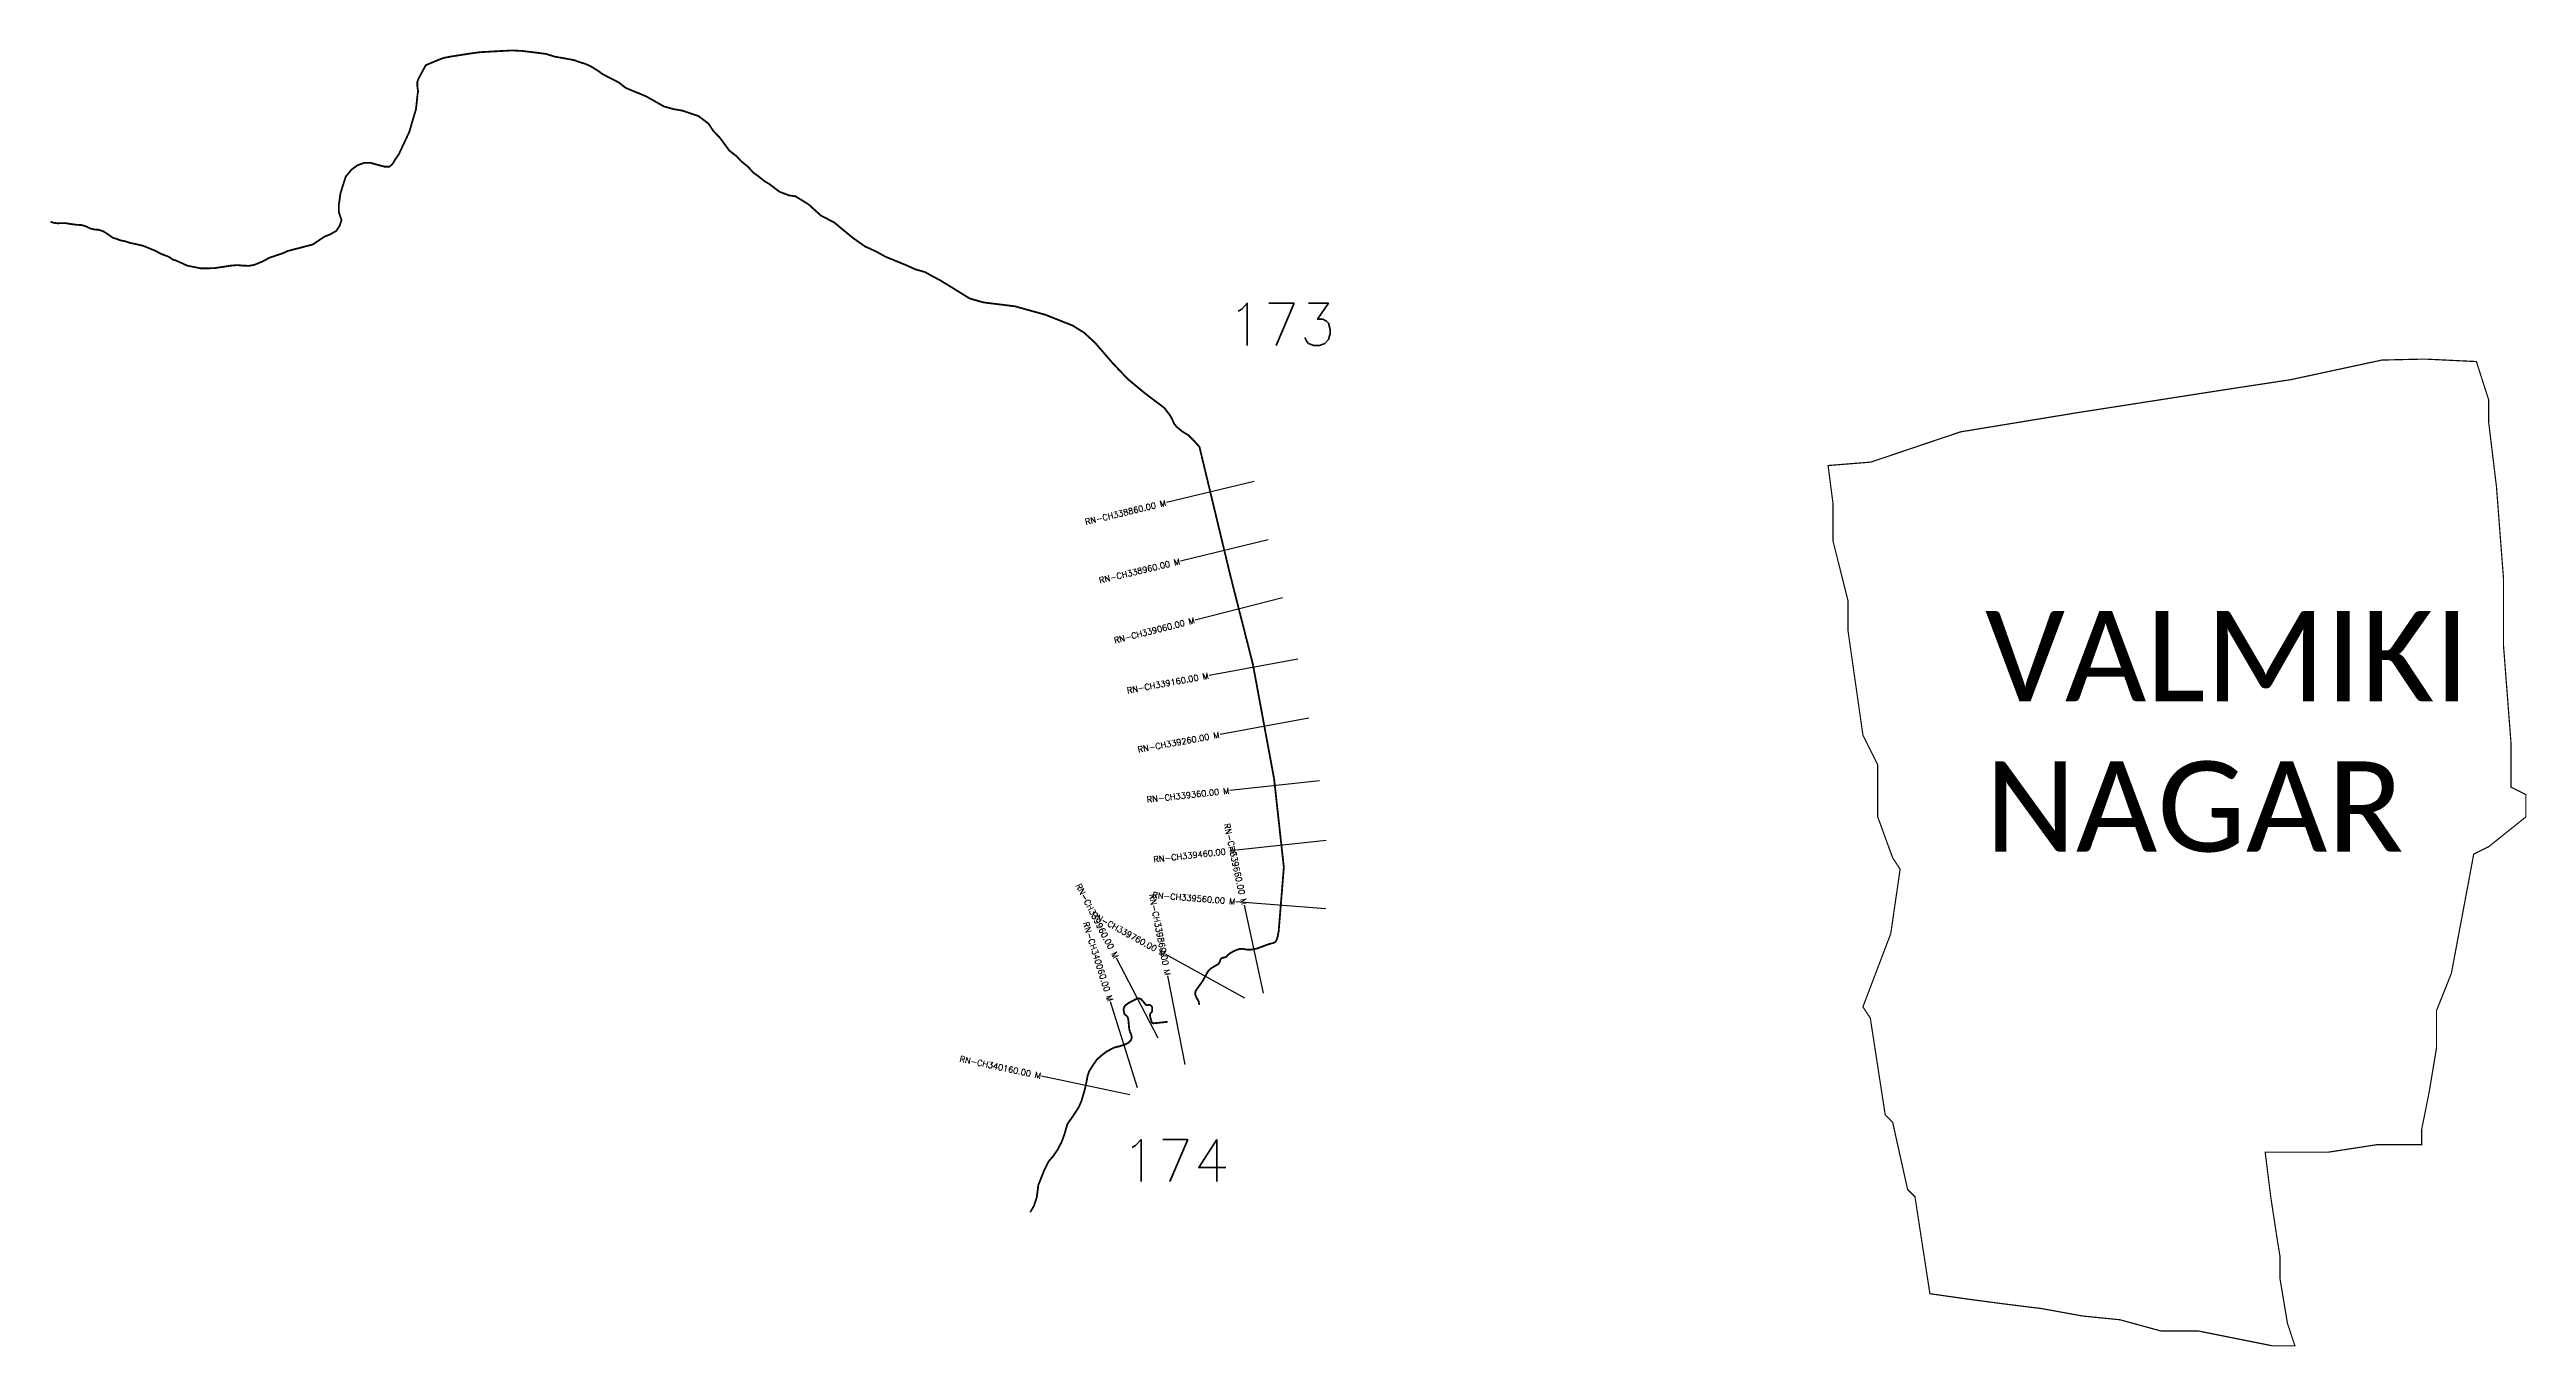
# Model space of a CAD drawing. Header units: metres. Extents: x 290684 to 294803, y 1988310 to 1990467.
import ezdxf
from ezdxf.enums import TextEntityAlignment as Align

# ---------------------------------------------------------------- set-up
doc = ezdxf.new("R2010")
doc.units = ezdxf.units.M
for name, color, linetype in [('CS', 134, 'Continuous'), ('CSMark', 6, 'Continuous'), ('NATURALLY PROTECTED', 3, 'Continuous'), ('VILLAGE NAME', 250, 'Continuous')]:
    doc.layers.add(name, color=color, linetype=linetype)
doc.styles.get("Standard").update_dxf_attribs({"font": 'simplex.shx'})

msp = doc.modelspace()

# ---------------------------------------------------------------- linework, layer by layer
at = {"color": 6, "const_width": 2, "flags": 128}
msp.add_lwpolyline([(293641.8, 1989775.1), (293712.8, 1989780.8), (293862.1, 1989831.1), (294054.5, 1989862.7), (294302.3, 1989901.3), (294411.2, 1989917.9), (294562.7, 1989950.5), (294627.9, 1989952), (294639, 1989951.9), (294719.8, 1989948), (294740.2, 1989884.5), (294740.2, 1989847.3), (294753.2, 1989740), (294758.7, 1989667.7), (294764.9, 1989587.2), (294764.9, 1989475.7), (294777.3, 1989314.7), (294777.3, 1989240.3), (294802.1, 1989228), (294802.1, 1989190.8), (294740.2, 1989141.2), (294715.4, 1989128.9), (294697.8, 1989034.8), (294678.2, 1988930.7), (294653.5, 1988868.7), (294653.5, 1988806.8), (294647.3, 1988769.6), (294641.1, 1988732.5), (294628.7, 1988670.5), (294628.7, 1988645.8), (294554.4, 1988645.8), (294473.8, 1988633.4), (294368.6, 1988633.4), (294377.9, 1988558.8), (294388.7, 1988487.8), (294393.3, 1988460), (294393.3, 1988422.8), (294405.7, 1988348.5), (294418.1, 1988311.3), (294380.9, 1988311.3), (294257.1, 1988336.1), (294195.1, 1988336.1), (294169.4, 1988343.1), (294127, 1988354.7), (294065.1, 1988360.9), (293996.9, 1988373.3), (293936.3, 1988380.8), (293880.3, 1988388.2), (293811.1, 1988398), (293786.3, 1988559.1), (293774, 1988571.4), (293749.2, 1988682.9), (293736.8, 1988695.3), (293712, 1988856.3), (293699.7, 1988874.9), (293746, 1988996.7), (293761.6, 1989104.1), (293749.2, 1989122.7), (293724.4, 1989190.8), (293724.4, 1989277.5), (293699.7, 1989327), (293674.9, 1989500.5), (293674.9, 1989550), (293650.1, 1989649.1), (293650.1, 1989711.1), (293641.8, 1989775.1)], dxfattribs=at)
at = {"layer": 'CS'}
for p, q in [((292687.5, 1989748.5), (292541.6, 1989713.5)), ((292710.8, 1989651.3), (292564.9, 1989616.3)), ((292734.6, 1989555.2), (292589.3, 1989518.2)), ((292760.1, 1989453.3), (292612.5, 1989426.1)), ((292778.2, 1989355), (292630.7, 1989327.8)), ((292796.3, 1989251.1), (292647.2, 1989234.7)), ((292807.3, 1989151.7), (292658.2, 1989135.3)), ((292806.5, 1989038), (292657, 1989049.9)), ((292702.8, 1988897.5), (292671.2, 1989044.2)), ((292528.1, 1988822.7), (292458.8, 1988955.7)), ((292671.9, 1988889.7), (292540.5, 1988961.9)), ((292573, 1988779.2), (292544.1, 1988926.4)), ((292493.5, 1988740.3), (292448.8, 1988883.5)), ((292480.7, 1988728.6), (292334, 1988759.9))]:
    msp.add_line(p, q, dxfattribs=at)
at = {"layer": 'NATURALLY PROTECTED', "const_width": 3, "flags": 128}
for points in [[(290685.9, 1990180.6), (290690.8, 1990178.8), (290697.9, 1990177.9), (290705.3, 1990178.1), (290711, 1990178.2), (290718.1, 1990176.9), (290728.7, 1990175.5), (290737.9, 1990174.9), (290743.6, 1990173.2), (290747.4, 1990171.8), (290751.8, 1990169.4), (290757.2, 1990167.9), (290761.2, 1990167.4), (290765.7, 1990167.3), (290773.7, 1990164.6), (290781.2, 1990159.8), (290785.7, 1990156.5), (290790.2, 1990153.5), (290794.4, 1990152.6), (290802.3, 1990149.5), (290810.2, 1990148), (290818.2, 1990145.3), (290828.7, 1990143.1), (290839.9, 1990140.5), (290853.4, 1990135), (290860.8, 1990132), (290868.7, 1990127.5), (290875.8, 1990124.8), (290883.1, 1990122), (290889.1, 1990117.7), (290895, 1990115.8), (290903.9, 1990111.8), (290913.3, 1990107.5), (290924.8, 1990105.2), (290935.3, 1990103.1), (290949.1, 1990103.1), (290958, 1990103.2), (290968.2, 1990104.8), (290975.7, 1990105.9), (290985.1, 1990107.4), (290996.2, 1990108.4), (291006.5, 1990107.5), (291016.2, 1990107.2), (291024.7, 1990108.7), (291031.4, 1990111.5), (291038.7, 1990114.5), (291049.8, 1990120.5), (291061.6, 1990124.6), (291072.4, 1990128.1), (291080.9, 1990132), (291080.9, 1990132), (291096.5, 1990136), (291122.2, 1990142.7), (291132, 1990149.3), (291141.3, 1990155.6), (291151, 1990159.5), (291161.5, 1990165.5), (291167.1, 1990174.5), (291169.8, 1990183.1), (291167.1, 1990191.3), (291165.3, 1990196.7), (291165.5, 1990209.3), (291168.2, 1990228), (291174, 1990246.4), (291177.1, 1990255.8), (291186.3, 1990266.9), (291196.1, 1990274.2), (291207.4, 1990278.3), (291218, 1990278.5), (291228.9, 1990275.4), (291241.2, 1990272.1), (291250, 1990272.1), (291254.7, 1990276.7), (291259.3, 1990284.2), (291265.4, 1990293.1), (291282.7, 1990330.1), (291287.8, 1990347.9), (291293.7, 1990367.4), (291296.4, 1990392.9), (291297.2, 1990396.9), (291296, 1990405.8), (291295.9, 1990412.5), (291297.8, 1990418.2), (291301, 1990424.2), (291306.3, 1990434), (291310.1, 1990440.9), (291326.1, 1990447.5), (291331.7, 1990449.9), (291340.5, 1990453.1), (291350.8, 1990455), (291365.3, 1990457.3), (291383.9, 1990460.2), (291400.1, 1990462.4), (291416, 1990463.3), (291436.3, 1990464.4), (291453.5, 1990465.3), (291470.2, 1990464.5), (291492.4, 1990461.8), (291509.7, 1990459.6), (291524.1, 1990455.1), (291541.3, 1990452), (291556.3, 1990449.3), (291564.6, 1990446.3), (291575.2, 1990443), (291583.5, 1990439.4), (291597.4, 1990430.8), (291603.6, 1990426.1), (291631, 1990412), (291642.5, 1990403), (291676.6, 1990388.9), (291706, 1990372.2), (291721.6, 1990367.8), (291736.9, 1990365.2), (291763.6, 1990356.1), (291779.7, 1990344), (291788.6, 1990331), (291799.2, 1990319.9), (291814.9, 1990298.6), (291826.6, 1990289.6), (291835, 1990280.6), (291846.2, 1990271.6), (291854.4, 1990262.3), (291862.7, 1990256.4), (291873.3, 1990247.9), (291881.3, 1990243.1), (291898.3, 1990230.3), (291914.5, 1990224.2), (291925, 1990222.7), (291946.8, 1990209.1), (291967, 1990190.8), (291989.2, 1990179.2), (292019.7, 1990154), (292040.4, 1990139.4), (292058.1, 1990131.4), (292074.3, 1990122.4), (292110.6, 1990107.5), (292124.1, 1990101.3), (292140, 1990096.9), (292150.7, 1990090.9), (292165.1, 1990083.3), (292185.5, 1990070.8), (292214.5, 1990052.8), (292237.6, 1990046.3), (292289.4, 1990039.9), (292340.3, 1990025.8), (292385.7, 1990007.8), (292398.7, 1989999.7), (292404.7, 1989996), (292422.5, 1989979.7), (292451.9, 1989945.7), (292477.2, 1989919), (292505.4, 1989895.6), (292538.2, 1989870.8), (292546.7, 1989859.7), (292551.1, 1989852.3), (292554, 1989845.2), (292558.8, 1989839.3), (292567.4, 1989832.1), (292578, 1989825.5), (292586.8, 1989816.9), (292596.5, 1989806.1), (292647.6, 1989593.2), (292685.4, 1989444.3), (292720.6, 1989254.1), (292736.8, 1989107), (292728.2, 1989000.4), (292727.2, 1988995.8), (292726.8, 1988992.5), (292725.7, 1988988.8), (292724.4, 1988985.6), (292722.8, 1988983.1), (292719.6, 1988981.2), (292714.2, 1988979.9), (292708.6, 1988978.1), (292703.5, 1988976.2), (292698.3, 1988974.3), (292694.3, 1988972.7), (292689.7, 1988971.4), (292685.7, 1988970.6), (292680.9, 1988970.1), (292675.9, 1988970.1), (292671.3, 1988971), (292668, 1988971.4), (292663.7, 1988971.2), (292660.8, 1988970.6), (292657.4, 1988969.4), (292652.6, 1988967.1), (292648.3, 1988964.7), (292645.7, 1988962.9), (292644.1, 1988961.5), (292642.7, 1988960), (292641.5, 1988958.5), (292639.7, 1988957.6), (292637.3, 1988956.9), (292635.5, 1988956.7), (292633.4, 1988956.1), (292631.9, 1988954.1), (292630.7, 1988951.6), (292630, 1988949.5), (292628.2, 1988946.5), (292625.5, 1988944.7), (292622.9, 1988943.3), (292619.3, 1988941.1), (292615.3, 1988938.7), (292610.6, 1988933.9), (292601.9, 1988918), (292593.6, 1988906.5), (292589.8, 1988900.8), (292589.4, 1988895.2), (292591.4, 1988890.5), (292595.3, 1988884.1), (292595.9, 1988879.2), (292595.6, 1988878.5)], [(292543.5, 1988850.1), (292519.9, 1988847.6), (292518.2, 1988848.2), (292516.7, 1988850.2), (292515.9, 1988853.7), (292514.5, 1988858.4), (292514.1, 1988861.6), (292514.7, 1988863.6), (292515.9, 1988865.1), (292517.5, 1988866.9), (292518, 1988870.4), (292518, 1988873.5), (292517.2, 1988875.6), (292515.5, 1988877.5), (292513.1, 1988878.4), (292510.9, 1988878.1), (292508.5, 1988877.7), (292506.2, 1988879.5), (292503.4, 1988883.4), (292498.7, 1988888.4), (292493.6, 1988889.3), (292478.2, 1988881.2), (292472.6, 1988876.9), (292470.2, 1988871.6), (292471.4, 1988863.5), (292476.1, 1988859.3), (292477.9, 1988856.3), (292478.8, 1988847.7), (292479.6, 1988838.9), (292480.9, 1988833.3), (292482.9, 1988829.2), (292483.9, 1988824.6), (292482.9, 1988819.7), (292478.4, 1988815.2), (292471.8, 1988812.1), (292464.4, 1988809.7), (292454.7, 1988807.3), (292442.6, 1988801), (292433.9, 1988794.4), (292425.9, 1988787.3), (292418.3, 1988776.4), (292413.1, 1988767.9), (292410.4, 1988760.3), (292409.4, 1988754.1), (292407, 1988742.7), (292405.1, 1988734.7), (292402.4, 1988726), (292400.5, 1988719.1), (292395.9, 1988708.4), (292386.9, 1988694.4), (292381.4, 1988686.6), (292377.1, 1988680.4), (292375.3, 1988674.8), (292372.2, 1988663.7), (292367.5, 1988650.7), (292360.5, 1988637.2), (292352.6, 1988625.9), (292345.5, 1988617.8), (292338.1, 1988602.8), (292328.5, 1988578.4), (292327.5, 1988570.1), (292325.9, 1988557.8), (292321, 1988543.6), (292316.4, 1988535.7), (292315, 1988533.8)]]:
    msp.add_lwpolyline(points, dxfattribs=at)

# ---------------------------------------------------------------- texts
at = {"char_height": 70, "attachment_point": 1}
for s, width, heights, insert in [('173', 95.172, [0], (292642.9, 1990044.9)), ('174', 86.793, [26.3], (292466.4, 1988654.4))]:
    msp.add_mtext_dynamic_manual_height_columns(s, width=width, gutter_width=1, heights=heights, dxfattribs=dict(at, insert=insert))
at = {"layer": 'CSMark'}
for s, rotation, p in [('RN-CH338860.00 M', 13.4889, (292540.6, 1989713.3)), ('RN-CH338960.00 M', 13.4889, (292564, 1989616)), ('RN-CH339060.00 M', 14.2676, (292588.3, 1989518)), ('RN-CH339160.00 M', 10.4548, (292611.6, 1989425.9)), ('RN-CH339260.00 M', 10.4548, (292629.7, 1989327.6)), ('RN-CH339360.00 M', 6.2854, (292646.2, 1989234.6)), ('RN-CH339660.00 M', 282.1371, (292671, 1989045.1)), ('RN-CH339460.00 M', 6.2854, (292657.2, 1989135.2)), ('RN-CH339960.00 M', 297.5148, (292458.4, 1988956.6)), ('RN-CH339860.00 M', 281.1065, (292543.9, 1988927.4)), ('RN-CH339560.00 M', 355.434, (292656, 1989050)), ('RN-CH340060.00 M', 287.3442, (292448.5, 1988884.4)), ('RN-CH339760.00 M', 331.2189, (292539.6, 1988962.4)), ('RN-CH340160.00 M', 347.966, (292333, 1988760.1))]:
    msp.add_text(s, height=10, rotation=rotation, dxfattribs=at).set_placement(p, align=Align.MIDDLE_RIGHT)
at = {"layer": 'VILLAGE NAME', "insert": (293903, 1989533.2), "char_height": 150, "attachment_point": 1}
msp.add_mtext_dynamic_manual_height_columns('{\\fCalibri|b0|i0|c0|p34;VALMIKI NAGAR}', width=826.75, gutter_width=1, heights=[0], dxfattribs=at)

doc.saveas('drawing.dxf')
